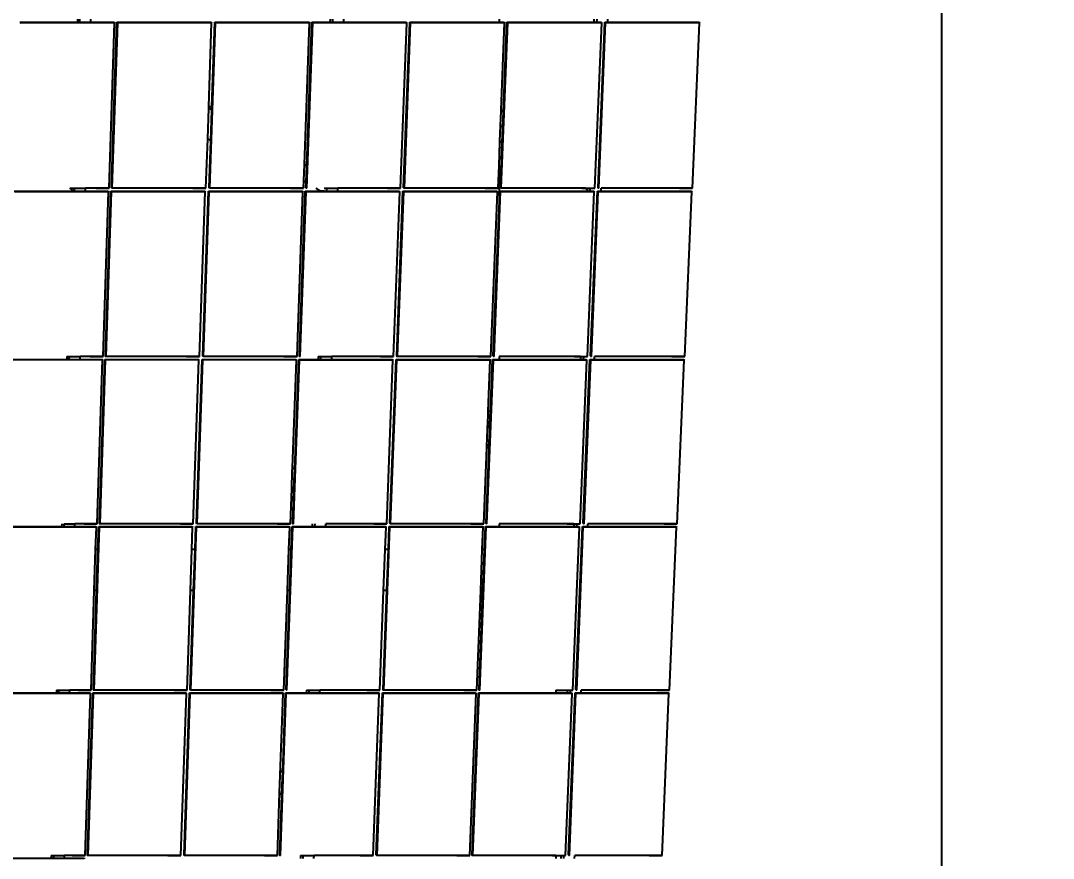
# Model space of a CAD drawing. Header units: inches. Extents: x -1856 to 1878, y -1863 to 1709.
# Drawn here: x 1216 to 1878, y -1298 to -762 of the extents above; entities that cross this region are included whole.
import ezdxf

# ---------------------------------------------------------------- set-up
doc = ezdxf.new("R2010")
doc.units = ezdxf.units.IN
doc.header["$MEASUREMENT"] = 0
doc.dimstyles.get("Standard").update_dxf_attribs({"dimtxt": 36, "dimasz": 0.18, "dimexe": 0.18, "dimexo": 0.0625, "dimgap": 0.09, "dimtad": 0, "dimtih": 1, "dimtoh": 1, "dimdec": 4, "dimzin": 0, "dimdsep": 46, "dimtxsty": 'Standard', "dimcen": 0.09, "dimclrd": 1, "dimclre": 1, "dimclrt": 1, "dimadec": 0, "dimazin": 0, "dimtfac": 1, "dimtdec": 4, "dimtofl": 0, "dimtmove": 0, "dimatfit": 3, "dimfxl": 1, "dimtolj": 1, "dimtzin": 0, "dimarcsym": 0})

# ---------------------------------------------------------------- blocks, each defined once
blk = doc.blocks.new('*D1')
at = {"color": 1, "lineweight": -2, "transparency": 16777216}
for p, q in [((1697.19, 239.3), (1806.74, 239.3)), ((1806.56, 239.12), (1806.56, -615.37)), ((1806.56, -1506.04), (1806.56, -651.55)), ((1609.48, -1506.22), (1806.74, -1506.22))]:
    blk.add_line(p, q, dxfattribs=at)
at = {"color": 1, "transparency": 16777216}
for points in [[(1806.53, 239.12), (1806.59, 239.12), (1806.56, 239.3)], [(1806.53, -1506.04), (1806.59, -1506.04), (1806.56, -1506.22)]]:
    blk.add_solid(points, dxfattribs=at)
at = {"layer": 'Defpoints', "color": 0, "transparency": 16777216}
for p in [(1697.13, 239.3), (1609.42, -1506.22), (1806.56, -1506.22)]:
    blk.add_point(p, dxfattribs=at)
at = {"color": 1, "transparency": 16777216, "insert": (1806.56, -633.46), "char_height": 36, "attachment_point": 5}
blk.add_mtext('\\A1;126\' 4"', dxfattribs=at)

msp = doc.modelspace()

# ---------------------------------------------------------------- linework, layer by layer
for p, q in [((1252.79384, -760.69376), (1252.73294, -762.63983)), ((1254.3172, -762.63986), (1254.37818, -760.69379)), ((1261.30981, -762.63997), (1261.37113, -760.69392)), ((1414.59236, -760.69883), (1414.52359, -762.64496)), ((1416.31246, -762.64499), (1416.38132, -760.69886)), ((1423.30506, -762.6451), (1423.37426, -760.69899)), ((1522.79874, -760.70054), (1522.79874, -762.64664)), ((1583.58177, -760.70283), (1583.5048, -762.6489)), ((1585.50737, -762.64894), (1585.58445, -760.70283)), ((1592.49997, -762.64901), (1592.5774, -760.70285)), ((1215.91671, -762.63925), (1252.73294, -762.63983)), ((1216.34763, -762.9606), (1216.43538, -762.9596)), ((1276.5551, -762.96056), (1216.43538, -762.9596)), ((1252.73294, -762.63983), (1254.3172, -762.63986)), ((1254.3172, -762.63986), (1261.30981, -762.63997)), ((1261.30981, -762.63997), (1276.29676, -762.6402)), ((1273.07907, -868.97301), (1276.5551, -762.96056)), ((1274.61181, -868.63344), (1278.09133, -762.64153)), ((1274.86911, -868.97433), (1278.35003, -762.96189)), ((1275.05341, -868.97532), (1278.53484, -762.96289)), ((1276.29676, -762.6402), (1276.5551, -762.96056)), ((1278.09133, -762.64153), (1278.35003, -762.96189)), ((1278.09133, -762.64153), (1338.47138, -762.64249)), ((1278.35003, -762.96189), (1278.53484, -762.96289)), ((1278.53484, -762.96289), (1278.62259, -762.96189)), ((1338.74231, -762.96285), (1278.62259, -762.96189)), ((1336.89557, -816.66839), (1338.74231, -762.96285)), ((1337.4241, -868.97528), (1341.07582, -762.96285)), ((1337.6084, -868.97627), (1341.26062, -762.96385)), ((1338.47138, -762.64249), (1338.74231, -762.96285)), ((1338.94383, -816.66839), (1340.80442, -762.64249)), ((1340.80442, -762.64249), (1341.07582, -762.96285)), ((1340.80442, -762.64249), (1401.18447, -762.64345)), ((1341.07582, -762.96285), (1341.26062, -762.96385)), ((1341.26062, -762.96385), (1341.34837, -762.96285)), ((1401.46809, -762.96381), (1341.34837, -762.96285)), ((1398.20274, -853.6746), (1401.46809, -762.96381)), ((1399.44196, -868.97755), (1403.26302, -762.96514)), ((1399.62626, -868.97854), (1403.44782, -762.96613)), ((1399.66648, -854.56829), (1402.97903, -762.64478)), ((1401.18447, -762.64345), (1401.46809, -762.96381)), ((1402.97903, -762.64478), (1403.26302, -762.96514)), ((1402.97903, -762.64478), (1414.52359, -762.64496)), ((1403.26302, -762.96514), (1403.44782, -762.96613)), ((1403.44782, -762.96613), (1403.53557, -762.96514)), ((1463.65528, -762.9661), (1403.53557, -762.96514)), ((1414.52359, -762.64496), (1416.31246, -762.64499)), ((1416.31246, -762.64499), (1423.30506, -762.6451)), ((1423.30506, -762.6451), (1463.35907, -762.64574)), ((1459.66977, -868.97851), (1463.65528, -762.9661)), ((1461.70187, -868.63762), (1465.69211, -762.64574)), ((1461.99693, -868.97851), (1465.9888, -762.9661)), ((1462.18123, -868.9795), (1466.1736, -762.96709)), ((1463.35907, -762.64574), (1463.65528, -762.9661)), ((1465.69211, -762.64574), (1465.9888, -762.9661)), ((1465.69211, -762.64574), (1522.79874, -762.64664)), ((1465.9888, -762.9661), (1466.1736, -762.96709)), ((1466.1736, -762.96709), (1466.26135, -762.9661)), ((1526.38105, -762.96705), (1466.26135, -762.9661)), ((1522.79874, -762.64664), (1526.07215, -762.64669)), ((1524.01478, -868.98078), (1528.17598, -762.96838)), ((1524.18919, -818.87361), (1526.38105, -762.96705)), ((1524.19908, -868.98177), (1528.36078, -762.96938)), ((1525.41644, -825.08549), (1527.86671, -762.64802)), ((1526.07215, -762.64669), (1526.38105, -762.96705)), ((1527.86671, -762.64802), (1528.17598, -762.96838)), ((1527.86671, -762.64802), (1583.5048, -762.6489)), ((1528.17598, -762.96838), (1528.36078, -762.96938)), ((1528.36078, -762.96938), (1528.44853, -762.96838)), ((1588.56823, -762.96934), (1528.44853, -762.96838)), ((1583.5048, -762.6489), (1585.50737, -762.64894)), ((1584.24259, -868.98174), (1588.56823, -762.96934)), ((1585.50737, -762.64894), (1588.24675, -762.64898)), ((1586.24954, -868.64085), (1590.57979, -762.64898)), ((1586.56975, -868.98174), (1590.90175, -762.96934)), ((1586.75405, -868.98273), (1591.08655, -762.97034)), ((1588.24675, -762.64898), (1588.56823, -762.96934)), ((1590.57979, -762.64898), (1590.90175, -762.96934)), ((1590.57979, -762.64898), (1592.49997, -762.64901)), ((1590.90175, -762.96934), (1591.08655, -762.97034)), ((1591.08655, -762.97034), (1591.1743, -762.96934)), ((1651.294, -762.9703), (1591.1743, -762.96934)), ((1592.49997, -762.64901), (1650.95982, -762.64994)), ((1646.79756, -868.98269), (1651.294, -762.9703)), ((1650.95982, -762.64994), (1651.294, -762.9703)), ((1336.18841, -837.2337), (1336.86054, -817.68712)), ((1336.86054, -817.68712), (1336.89557, -816.66839)), ((1336.86054, -817.68712), (1338.86649, -818.91405)), ((1336.89557, -816.66839), (1338.94383, -816.66839)), ((1338.19233, -838.48933), (1338.86649, -818.91405)), ((1338.86649, -818.91405), (1338.94383, -816.66839)), ((1523.80309, -828.72169), (1524.16334, -819.53295)), ((1524.16334, -819.53295), (1524.18919, -818.87361)), ((1524.16334, -819.53295), (1525.41644, -819.53295)), ((1524.18919, -818.87361), (1525.41644, -819.53295)), ((1525.41644, -819.53295), (1525.41644, -825.08549)), ((1525.23546, -829.69701), (1525.41644, -825.08549)), ((1523.40718, -838.81983), (1523.79556, -828.91373)), ((1523.79556, -828.91373), (1523.80309, -828.72169)), ((1523.79556, -828.91373), (1524.23317, -829.15178)), ((1523.80309, -828.72169), (1524.23317, -829.15178)), ((1524.23317, -829.15178), (1525.23546, -829.69701)), ((1524.84635, -839.61227), (1525.23546, -829.69701)), ((1335.09693, -868.97528), (1336.18841, -837.2337)), ((1336.18841, -837.2337), (1338.19233, -838.48933)), ((1337.15417, -868.6344), (1338.19233, -838.48933)), ((1522.79874, -854.33886), (1523.37872, -839.54576)), ((1523.37872, -839.54576), (1523.40718, -838.81983)), ((1524.72557, -839.54576), (1523.37872, -839.54576)), ((1523.40718, -838.81983), (1524.72557, -839.54576)), ((1523.7072, -868.6399), (1524.84635, -839.61227)), ((1524.74461, -839.54576), (1524.72557, -839.54576)), ((1524.72557, -839.54576), (1524.84635, -839.61227)), ((1397.82363, -864.20611), (1398.20274, -853.6746)), ((1398.20274, -853.6746), (1399.66648, -854.56829)), ((1399.28658, -865.11058), (1399.66648, -854.56829)), ((1522.22475, -868.97946), (1522.79874, -854.33886)), ((1522.79874, -854.33886), (1522.79874, -882.63893)), ((1397.65192, -868.97623), (1397.82363, -864.20611)), ((1397.82363, -864.20611), (1399.28658, -865.11058)), ((1399.15951, -868.63667), (1399.28658, -865.11058)), ((1212.17688, -870.88466), (1249.34578, -870.88525)), ((1272.6459, -871.22693), (1212.69336, -871.22598)), ((1247.8992, -868.9727), (1249.23731, -869.90449)), ((1247.8992, -868.9727), (1248.31884, -868.97271)), ((1248.36951, -869.058), (1248.31884, -868.97271)), ((1248.31884, -868.97271), (1249.49719, -868.97273)), ((1249.23731, -869.90449), (1248.36951, -869.058)), ((1249.37407, -869.9812), (1249.23731, -869.90449)), ((1249.37407, -869.9812), (1249.34578, -870.88525)), ((1249.34578, -870.88525), (1250.92528, -870.88527)), ((1249.49719, -870.05026), (1249.37407, -869.9812)), ((1249.49719, -868.97273), (1250.98521, -868.97276)), ((1250.92528, -870.88527), (1250.98521, -868.97276)), ((1250.92528, -870.88527), (1257.89898, -870.88538)), ((1250.98521, -868.97276), (1257.95924, -868.97289)), ((1257.89898, -870.88538), (1257.95924, -868.97289)), ((1257.89898, -870.88538), (1272.38906, -870.88561)), ((1273.07907, -868.97301), (1257.95924, -868.97289)), ((1264.71258, -868.97301), (1273.07902, -868.97434)), ((1269.19012, -976.65137), (1272.6459, -871.22693)), ((1270.71939, -976.29108), (1274.17864, -870.88693)), ((1270.9752, -976.65269), (1274.43584, -871.22825)), ((1271.15899, -976.65367), (1274.62013, -871.22924)), ((1272.38906, -870.88561), (1272.6459, -871.22693)), ((1273.07902, -868.97434), (1273.07907, -868.97301)), ((1274.17864, -870.88693), (1274.43584, -871.22825)), ((1274.17864, -870.88693), (1334.39082, -870.88789)), ((1274.43584, -871.22825), (1274.62013, -871.22924)), ((1274.5763, -868.97532), (1274.50979, -868.97532)), ((1274.86911, -868.97433), (1274.61181, -868.63344)), ((1274.62013, -871.22924), (1274.70763, -871.22825)), ((1334.66017, -871.2292), (1274.70763, -871.22825)), ((1274.86911, -868.97433), (1274.7816, -868.97532)), ((1275.05341, -868.97532), (1274.86911, -868.97433)), ((1335.09693, -868.97528), (1275.14092, -868.97433)), ((1326.73045, -868.97529), (1335.09689, -868.97661)), ((1331.03599, -976.65364), (1334.66017, -871.2292)), ((1333.08834, -976.29203), (1336.71737, -870.88789)), ((1333.3567, -976.65364), (1336.98719, -871.2292)), ((1333.54049, -976.65462), (1337.17148, -871.23019)), ((1334.39082, -870.88789), (1334.66017, -871.2292)), ((1335.09689, -868.97661), (1335.09693, -868.97528)), ((1336.71737, -870.88789), (1336.98719, -871.2292)), ((1336.71737, -870.88789), (1396.92954, -870.88884)), ((1336.98719, -871.2292), (1337.17148, -871.23019)), ((1337.13129, -868.97627), (1337.06478, -868.97627)), ((1337.4241, -868.97528), (1337.15417, -868.6344)), ((1337.17148, -871.23019), (1337.25899, -871.2292)), ((1397.21152, -871.23016), (1337.25899, -871.2292)), ((1337.4241, -868.97528), (1337.33659, -868.97627)), ((1337.6084, -868.97627), (1337.4241, -868.97528)), ((1397.65192, -868.97623), (1337.6959, -868.97528)), ((1389.28544, -868.97624), (1397.65187, -868.97756)), ((1393.41749, -976.65458), (1397.21152, -871.23016)), ((1394.92176, -976.29429), (1398.71912, -870.89016)), ((1395.20256, -976.6559), (1399.00145, -871.23148)), ((1395.38635, -976.65688), (1399.18574, -871.23247)), ((1396.92954, -870.88884), (1397.21152, -871.23016)), ((1397.65187, -868.97756), (1397.65192, -868.97623)), ((1398.71912, -870.89016), (1399.00145, -871.23148)), ((1398.71912, -870.89016), (1410.69898, -870.89035)), ((1399.00145, -871.23148), (1399.18574, -871.23247)), ((1399.14915, -868.97855), (1399.08264, -868.97855)), ((1399.44196, -868.97755), (1399.15951, -868.63667)), ((1399.18574, -871.23247), (1399.27325, -871.23148)), ((1459.22577, -871.23243), (1399.27325, -871.23148)), ((1399.44196, -868.97755), (1399.35445, -868.97854)), ((1399.62626, -868.97854), (1399.44196, -868.97755)), ((1405.54146, -868.97767), (1407.04057, -869.90449)), ((1406.17277, -869.058), (1406.12505, -868.97768)), ((1407.04057, -869.90449), (1406.17277, -869.058)), ((1408.09789, -870.49754), (1407.04057, -869.90449)), ((1409.27267, -870.79673), (1408.09789, -870.49754)), ((1410.48486, -870.78166), (1409.27267, -870.79673)), ((1410.70501, -870.71973), (1410.48486, -870.78166)), ((1410.70501, -870.71973), (1410.69898, -870.89035)), ((1410.69898, -870.89035), (1412.48248, -870.89038)), ((1410.87012, -870.67328), (1410.70501, -870.71973)), ((1410.87012, -868.97777), (1412.55015, -868.9778)), ((1412.48248, -870.89038), (1412.55015, -868.9778)), ((1412.48248, -870.89038), (1419.45617, -870.89049)), ((1412.55015, -868.9778), (1419.52418, -868.97793)), ((1419.45617, -870.89049), (1419.52418, -868.97793)), ((1419.45617, -870.89049), (1458.93128, -870.89111)), ((1459.66977, -868.97851), (1419.52418, -868.97793)), ((1451.30329, -868.97851), (1459.66972, -868.97984)), ((1455.26335, -976.65685), (1459.22577, -871.23243)), ((1457.29069, -976.29524), (1461.25784, -870.89111)), ((1457.58406, -976.65685), (1461.5528, -871.23243)), ((1457.76784, -976.65783), (1461.73709, -871.23342)), ((1458.93128, -870.89111), (1459.22577, -871.23243)), ((1459.66972, -868.97984), (1459.66977, -868.97851)), ((1461.25784, -870.89111), (1461.5528, -871.23243)), ((1461.25784, -870.89111), (1521.47, -870.89206)), ((1461.5528, -871.23243), (1461.73709, -871.23342)), ((1461.70412, -868.9795), (1461.63761, -868.9795)), ((1461.99693, -868.97851), (1461.70187, -868.63762)), ((1461.73709, -871.23342), (1461.82459, -871.23243)), ((1521.77712, -871.23338), (1461.82459, -871.23243)), ((1461.99693, -868.97851), (1461.90942, -868.9795)), ((1462.18123, -868.9795), (1461.99693, -868.97851)), ((1522.22475, -868.97946), (1462.26874, -868.97851)), ((1513.85827, -868.97947), (1522.22469, -868.98079)), ((1517.64484, -976.65779), (1521.77712, -871.23338)), ((1519.42991, -976.65911), (1523.56705, -871.2347)), ((1519.61369, -976.66009), (1523.75133, -871.2357)), ((1521.47, -870.89206), (1521.77712, -871.23338)), ((1522.22469, -868.98079), (1522.22475, -868.97946)), ((1522.79874, -882.63893), (1523.25957, -870.89339)), ((1523.25957, -870.89339), (1523.56705, -871.2347)), ((1523.25957, -870.89339), (1579.22329, -870.89427)), ((1523.56705, -871.2347), (1523.75133, -871.2357)), ((1523.72197, -868.98177), (1523.65546, -868.98177)), ((1524.01478, -868.98078), (1523.7072, -868.6399)), ((1523.75133, -871.2357), (1523.83884, -871.2347)), ((1583.79136, -871.23566), (1523.83884, -871.2347)), ((1524.01478, -868.98078), (1523.92727, -868.98177)), ((1524.19908, -868.98177), (1524.01478, -868.98078)), ((1578.18518, -868.98174), (1524.28659, -868.98078)), ((1575.87611, -868.98174), (1584.24254, -868.98307)), ((1578.18518, -868.98174), (1579.2752, -869.58193)), ((1578.18518, -868.98174), (1578.96765, -868.98174)), ((1579.01296, -869.058), (1578.96765, -868.98174)), ((1578.96765, -868.98174), (1579.41504, -868.98174)), ((1579.41504, -869.45021), (1579.01296, -869.058)), ((1579.2752, -869.58193), (1579.22329, -870.89427)), ((1579.22329, -870.89427), (1581.21985, -870.8943)), ((1579.28328, -869.37768), (1579.2752, -869.58193)), ((1579.41504, -868.98174), (1581.2956, -868.98174)), ((1579.49069, -976.66006), (1583.79136, -871.23566)), ((1581.21985, -870.8943), (1581.2956, -868.98174)), ((1581.21985, -870.8943), (1583.47173, -870.89434)), ((1581.2956, -868.98174), (1584.24259, -868.98174)), ((1581.49303, -976.29844), (1585.79829, -870.89434)), ((1581.81139, -976.66006), (1586.11839, -871.23566)), ((1581.99518, -976.66104), (1586.30267, -871.23665)), ((1583.47173, -870.89434), (1583.79136, -871.23566)), ((1584.24254, -868.98307), (1584.24259, -868.98174)), ((1585.79829, -870.89434), (1586.11839, -871.23566)), ((1585.79829, -870.89434), (1588.19354, -870.89438)), ((1586.11839, -871.23566), (1586.30267, -871.23665)), ((1586.27694, -868.98273), (1586.21043, -868.98273)), ((1586.56975, -868.98174), (1586.24954, -868.64085)), ((1586.30267, -871.23665), (1586.39018, -871.23566)), ((1646.34269, -871.23661), (1586.39018, -871.23566)), ((1586.56975, -868.98174), (1586.48224, -868.98273)), ((1586.75405, -868.98273), (1586.56975, -868.98174)), ((1588.19354, -870.89438), (1588.26963, -868.98177)), ((1588.19354, -870.89438), (1646.01044, -870.89529)), ((1646.79756, -868.98269), (1588.26963, -868.98177)), ((1638.43108, -868.98269), (1646.7975, -868.98402)), ((1641.87217, -976.661), (1646.34269, -871.23661)), ((1646.01044, -870.89529), (1646.34269, -871.23661)), ((1646.7975, -868.98402), (1646.79756, -868.98269)), ((1519.1241, -976.2975), (1522.79874, -882.63893)), ((1208.4578, -978.52983), (1245.9774, -978.53042)), ((1268.75838, -978.89281), (1208.9721, -978.89187)), ((1246.03621, -976.65111), (1245.9774, -978.53042)), ((1245.9774, -978.53042), (1247.55218, -978.53044)), ((1246.03621, -976.65111), (1247.61106, -976.65114)), ((1247.55218, -978.53044), (1247.61106, -976.65114)), ((1247.55218, -978.53044), (1254.50707, -978.53055)), ((1247.61106, -976.65114), (1254.56628, -976.65126)), ((1254.50707, -978.53055), (1254.56628, -976.65126)), ((1254.50707, -978.53055), (1268.50304, -978.53078)), ((1269.19012, -976.65137), (1254.56628, -976.65126)), ((1260.84684, -976.65138), (1269.19007, -976.6527)), ((1265.32268, -1083.73414), (1268.75838, -978.89281)), ((1266.84851, -1083.35335), (1270.28765, -978.53209)), ((1267.10282, -1083.73545), (1270.54335, -978.89413)), ((1267.28611, -1083.73643), (1270.72713, -978.89511)), ((1268.50304, -978.53078), (1268.75838, -978.89281)), ((1269.19007, -976.6527), (1269.19012, -976.65137)), ((1270.28765, -978.53209), (1270.54335, -978.89413)), ((1270.28765, -978.53209), (1330.33288, -978.53304)), ((1270.54335, -978.89413), (1270.72713, -978.89511)), ((1270.6832, -976.65367), (1270.61688, -976.65367)), ((1270.9752, -976.65269), (1270.71939, -976.29108)), ((1270.72713, -978.89511), (1270.81439, -978.89413)), ((1330.60067, -978.89508), (1270.81439, -978.89413)), ((1270.9752, -976.65269), (1270.88793, -976.65367)), ((1271.15899, -976.65367), (1270.9752, -976.65269)), ((1331.03599, -976.65364), (1271.24625, -976.65269)), ((1322.69271, -976.65364), (1331.03594, -976.65496)), ((1326.99751, -1083.73639), (1330.60067, -978.89508)), ((1329.04499, -1083.35429), (1332.65299, -978.53304)), ((1329.3118, -1083.73639), (1332.92124, -978.89508)), ((1329.49508, -1083.73737), (1333.10502, -978.89606)), ((1330.33288, -978.53304), (1330.60067, -978.89508)), ((1331.03594, -976.65496), (1331.03599, -976.65364)), ((1332.65299, -978.53304), (1332.92124, -978.89508)), ((1332.65299, -978.53304), (1392.69821, -978.53398)), ((1332.92124, -978.89508), (1333.10502, -978.89606)), ((1333.0647, -976.65462), (1332.99838, -976.65462)), ((1333.3567, -976.65364), (1333.08834, -976.29203)), ((1333.10502, -978.89606), (1333.19228, -978.89508)), ((1392.97856, -978.89602), (1333.19228, -978.89508)), ((1333.3567, -976.65364), (1333.26943, -976.65462)), ((1333.54049, -976.65462), (1333.3567, -976.65364)), ((1393.41749, -976.65458), (1333.62775, -976.65364)), ((1385.07421, -976.65459), (1393.41744, -976.65591)), ((1390.49272, -1047.98747), (1392.97856, -978.89602)), ((1390.98662, -1083.73864), (1394.76353, -978.89734)), ((1391.1699, -1083.73962), (1394.94731, -978.89832)), ((1391.942, -1049.07976), (1394.48283, -978.5353)), ((1392.69821, -978.53398), (1392.97856, -978.89602)), ((1393.41744, -976.65591), (1393.41749, -976.65458)), ((1394.48283, -978.5353), (1394.76353, -978.89734)), ((1394.48283, -978.5353), (1406.89557, -978.53549)), ((1394.76353, -978.89734), (1394.94731, -978.89832)), ((1394.91057, -976.65688), (1394.84424, -976.65688)), ((1395.20256, -976.6559), (1394.92176, -976.29429)), ((1394.94731, -978.89832), (1395.03457, -978.89734)), ((1454.82084, -978.89829), (1395.03457, -978.89734)), ((1395.20256, -976.6559), (1395.1153, -976.65688)), ((1395.38635, -976.65688), (1395.20256, -976.6559)), ((1406.96198, -976.65612), (1406.89557, -978.53549)), ((1406.89557, -978.53549), (1408.67373, -978.53552)), ((1406.96198, -976.65612), (1408.74023, -976.65615)), ((1408.67373, -978.53552), (1408.74023, -976.65615)), ((1408.67373, -978.53552), (1415.62862, -978.53563)), ((1408.74023, -976.65615), (1415.69545, -976.65628)), ((1415.62862, -978.53563), (1415.69545, -976.65628)), ((1415.62862, -978.53563), (1454.52805, -978.53625)), ((1455.26335, -976.65685), (1415.69545, -976.65628)), ((1446.92007, -976.65685), (1455.2633, -976.65817)), ((1450.8813, -1083.73958), (1454.82084, -978.89829)), ((1452.90392, -1083.35748), (1456.84816, -978.53625)), ((1453.19559, -1083.73958), (1457.14141, -978.89829)), ((1453.37886, -1083.74056), (1457.32519, -978.89927)), ((1454.52805, -978.53625), (1454.82084, -978.89829)), ((1455.2633, -976.65817), (1455.26335, -976.65685)), ((1456.84816, -978.53625), (1457.14141, -978.89829)), ((1456.84816, -978.53625), (1516.89337, -978.53719)), ((1457.14141, -978.89829), (1457.32519, -978.89927)), ((1457.29206, -976.65783), (1457.22573, -976.65783)), ((1457.58406, -976.65685), (1457.29069, -976.29524)), ((1457.32519, -978.89927), (1457.41245, -978.89829)), ((1517.19871, -978.89923), (1457.41245, -978.89829)), ((1457.58406, -976.65685), (1457.49679, -976.65783)), ((1457.76784, -976.65783), (1457.58406, -976.65685)), ((1517.64484, -976.65779), (1457.85511, -976.65685)), ((1509.30156, -976.6578), (1517.64478, -976.65912)), ((1514.8704, -1083.74183), (1518.98368, -978.90055)), ((1515.05367, -1083.74281), (1519.16746, -978.90153)), ((1515.9147, -1011.66519), (1517.19871, -978.89923)), ((1516.89337, -978.53719), (1517.19871, -978.89923)), ((1517.37858, -1011.66519), (1518.67798, -978.53851)), ((1517.64478, -976.65912), (1517.64484, -976.65779)), ((1518.67798, -978.53851), (1518.98368, -978.90055)), ((1518.67798, -978.53851), (1522.79874, -978.53857)), ((1518.98368, -978.90055), (1519.16746, -978.90153)), ((1519.13791, -976.66009), (1519.07158, -976.66009)), ((1519.42991, -976.65911), (1519.1241, -976.2975)), ((1519.16746, -978.90153), (1519.25472, -978.90055)), ((1579.04098, -978.90149), (1519.25472, -978.90055)), ((1519.42991, -976.65911), (1519.34264, -976.66009)), ((1519.61369, -976.66009), (1519.42991, -976.65911)), ((1522.79874, -976.65917), (1522.79874, -978.53857)), ((1575.03986, -976.66006), (1522.79874, -976.65917)), ((1522.79874, -978.53857), (1574.96552, -978.53939)), ((1571.14741, -976.66006), (1579.49063, -976.66138)), ((1574.76506, -1083.74278), (1579.04098, -978.90149)), ((1575.03986, -976.66006), (1574.96552, -978.53939)), ((1574.96552, -978.53939), (1576.9561, -978.53943)), ((1575.03986, -976.66006), (1577.03054, -976.66006)), ((1576.76282, -1083.36067), (1581.0433, -978.53945)), ((1576.9561, -978.53943), (1577.03054, -976.66006)), ((1576.9561, -978.53943), (1578.72319, -978.53945)), ((1577.03054, -976.66006), (1579.49069, -976.66006)), ((1577.07935, -1083.74278), (1581.36156, -978.90149)), ((1577.26263, -1083.74375), (1581.54533, -978.90248)), ((1578.72319, -978.53945), (1579.04098, -978.90149)), ((1579.49063, -976.66138), (1579.49069, -976.66006)), ((1581.0433, -978.53945), (1581.36156, -978.90149)), ((1581.0433, -978.53945), (1583.91099, -978.5395)), ((1581.36156, -978.90149), (1581.54533, -978.90248)), ((1581.51939, -976.66104), (1581.45307, -976.66104)), ((1581.81139, -976.66006), (1581.49303, -976.29844)), ((1581.54533, -978.90248), (1581.63259, -978.90149)), ((1641.41885, -978.90244), (1581.63259, -978.90149)), ((1581.81139, -976.66006), (1581.72412, -976.66104)), ((1581.99518, -976.66104), (1581.81139, -976.66006)), ((1583.91099, -978.5395), (1583.98576, -976.6601)), ((1583.91099, -978.5395), (1641.08851, -978.5404)), ((1641.87217, -976.661), (1583.98576, -976.6601)), ((1633.52889, -976.66101), (1641.87211, -976.66233)), ((1636.97402, -1083.74372), (1641.41885, -978.90244)), ((1641.08851, -978.5404), (1641.41885, -978.90244)), ((1641.87211, -976.66233), (1641.87217, -976.661)), ((1515.77564, -1015.21373), (1515.9147, -1011.66519)), ((1515.9147, -1011.66519), (1517.37858, -1011.66519)), ((1517.23939, -1015.21373), (1517.37858, -1011.66519)), ((1515.61162, -1019.39948), (1516.37165, -1018.63944)), ((1515.63781, -1018.73114), (1515.66406, -1018.06131)), ((1515.63781, -1018.73114), (1515.70413, -1018.68025)), ((1515.66406, -1018.06131), (1515.66422, -1018.05701)), ((1515.70413, -1018.09206), (1515.66406, -1018.06131)), ((1515.66422, -1018.05701), (1515.77564, -1015.21373)), ((1515.66422, -1018.05701), (1516.39997, -1018.55121)), ((1515.77022, -1018.17819), (1515.70413, -1018.09206)), ((1515.70413, -1018.68025), (1515.73569, -1018.63911)), ((1515.81177, -1018.2785), (1515.77022, -1018.17819)), ((1515.77564, -1015.21373), (1517.23939, -1015.21373)), ((1515.79044, -1018.54529), (1515.81177, -1018.4938)), ((1515.80169, -1019.14949), (1516.33582, -1018.61536)), ((1515.82595, -1018.38615), (1515.81177, -1018.2785)), ((1515.81177, -1018.4938), (1515.82595, -1018.38615)), ((1516.33582, -1018.61536), (1516.39997, -1018.55121)), ((1516.33582, -1018.61536), (1516.37165, -1018.63944)), ((1516.37165, -1018.63944), (1516.43581, -1018.57528)), ((1516.37165, -1018.63944), (1516.5889, -1018.80613)), ((1516.39997, -1018.55121), (1517.07751, -1017.87367)), ((1516.39997, -1018.55121), (1516.43581, -1018.57528)), ((1516.43581, -1018.57528), (1517.10747, -1017.90362)), ((1517.07751, -1017.87367), (1517.10747, -1017.90362)), ((1517.07751, -1017.87367), (1517.11337, -1017.89772)), ((1517.09307, -1018.94399), (1517.13333, -1017.91768)), ((1517.10747, -1017.90362), (1517.11337, -1017.89772)), ((1517.11337, -1017.89772), (1517.13333, -1017.91768)), ((1517.11337, -1017.89772), (1517.11337, -1018.42649)), ((1517.13333, -1017.91768), (1517.23939, -1015.21373)), ((1515.19325, -1030.07553), (1515.508, -1022.04369)), ((1515.508, -1022.04369), (1515.61162, -1019.39948)), ((1515.508, -1022.04369), (1515.76605, -1021.97133)), ((1515.61162, -1019.39948), (1515.61406, -1019.33712)), ((1515.61406, -1019.33712), (1515.62604, -1019.0314)), ((1515.61406, -1019.33712), (1515.80169, -1019.14949)), ((1515.62604, -1019.0314), (1515.63781, -1018.73114)), ((1515.62604, -1019.0314), (1515.80169, -1019.14949)), ((1515.76605, -1021.97133), (1517.02365, -1020.71373)), ((1515.76605, -1021.97133), (1516.47753, -1021.77095)), ((1516.44036, -1019.24104), (1516.42618, -1019.34879)), ((1516.42618, -1019.34879), (1516.44036, -1019.45653)), ((1516.45039, -1019.25107), (1516.43621, -1019.35882)), ((1516.43621, -1019.35882), (1516.45039, -1019.46657)), ((1516.48195, -1019.14063), (1516.44036, -1019.24104)), ((1516.44036, -1019.45653), (1516.48195, -1019.55694)), ((1516.49198, -1019.15066), (1516.45039, -1019.25107)), ((1516.45039, -1019.35882), (1516.46409, -1019.25474)), ((1516.46409, -1019.46289), (1516.45039, -1019.35882)), ((1516.45039, -1019.46657), (1516.49198, -1019.56697)), ((1516.46409, -1019.25474), (1516.50427, -1019.15776)), ((1516.50427, -1019.55988), (1516.46409, -1019.46289)), ((1516.47753, -1021.77095), (1516.98243, -1021.76467)), ((1516.54811, -1019.05441), (1516.48195, -1019.14063)), ((1516.48195, -1019.55694), (1516.54811, -1019.64316)), ((1516.55814, -1019.06444), (1516.49198, -1019.15066)), ((1516.49198, -1019.56697), (1516.54943, -1019.64184)), ((1516.50427, -1019.15776), (1516.56817, -1019.07447)), ((1516.55946, -1019.63181), (1516.50427, -1019.55988)), ((1516.52434, -1019.40853), (1516.53804, -1019.30444)), ((1516.53804, -1019.51261), (1516.52434, -1019.40853)), ((1516.53804, -1019.30444), (1516.57822, -1019.20746)), ((1516.57822, -1019.6096), (1516.53804, -1019.51261)), ((1516.63433, -1018.98825), (1516.54811, -1019.05441)), ((1516.55946, -1019.63181), (1516.54811, -1019.64316)), ((1516.54943, -1019.64184), (1516.55378, -1019.64752)), ((1516.55378, -1019.64752), (1516.55814, -1019.65319)), ((1516.55814, -1019.65319), (1516.64436, -1019.71935)), ((1516.55946, -1019.63181), (1516.57972, -1019.61155)), ((1516.56817, -1019.64316), (1516.55946, -1019.63181)), ((1516.56817, -1019.07447), (1516.65145, -1019.01057)), ((1516.56817, -1019.07447), (1516.63159, -1019.1379)), ((1516.65145, -1019.70706), (1516.56817, -1019.64316)), ((1516.57822, -1019.20746), (1516.63159, -1019.1379)), ((1516.57972, -1019.61155), (1516.57822, -1019.6096)), ((1516.64213, -1019.69288), (1516.57972, -1019.61155)), ((1516.5889, -1018.80613), (1516.84188, -1018.91092)), ((1516.6118, -1031.21337), (1516.98243, -1021.76467)), ((1516.63159, -1019.1379), (1516.64213, -1019.12417)), ((1516.73473, -1018.94667), (1516.63433, -1018.98825)), ((1516.64213, -1019.12417), (1516.72541, -1019.06026)), ((1516.67135, -1019.71531), (1516.64213, -1019.69288)), ((1516.64436, -1019.71935), (1516.71446, -1019.74838)), ((1516.65145, -1019.01057), (1516.74844, -1018.9704)), ((1516.65145, -1019.70706), (1516.72541, -1019.75679)), ((1516.67135, -1019.71531), (1516.65145, -1019.70706)), ((1516.72541, -1019.75679), (1516.67135, -1019.71531)), ((1516.72541, -1019.06026), (1516.8224, -1019.02009)), ((1516.8224, -1019.79697), (1516.72541, -1019.75679)), ((1516.84248, -1018.93248), (1516.73473, -1018.94667)), ((1516.74844, -1018.9704), (1516.85251, -1018.9567)), ((1516.8224, -1019.02009), (1516.92648, -1019.00639)), ((1516.92648, -1019.81067), (1516.8224, -1019.79697)), ((1516.84188, -1018.91092), (1517.09307, -1018.94399)), ((1516.95023, -1018.94667), (1516.84248, -1018.93248)), ((1516.85251, -1018.9567), (1516.95659, -1018.9704)), ((1516.92648, -1019.00639), (1517.03057, -1019.02009)), ((1517.03057, -1019.79697), (1516.92648, -1019.81067)), ((1517.05064, -1018.98825), (1516.95023, -1018.94667)), ((1516.95659, -1018.9704), (1517.05357, -1019.01057)), ((1516.98243, -1021.76467), (1517.02365, -1020.71373)), ((1517.02365, -1020.71373), (1517.06009, -1019.78474)), ((1517.03057, -1019.02009), (1517.08913, -1019.04435)), ((1517.06009, -1019.78474), (1517.03057, -1019.79697)), ((1517.09014, -1019.01857), (1517.05064, -1018.98825)), ((1517.05357, -1019.01057), (1517.08938, -1019.03804)), ((1517.05357, -1019.01057), (1517.08951, -1019.03471)), ((1517.06009, -1019.78474), (1517.08913, -1019.04435)), ((1517.08913, -1019.04435), (1517.08938, -1019.03804)), ((1517.08938, -1019.03804), (1517.08951, -1019.03471)), ((1517.08951, -1019.03471), (1517.09014, -1019.01857)), ((1517.09014, -1019.01857), (1517.09307, -1018.94399)), ((1515.09044, -1032.69901), (1515.18663, -1030.24434)), ((1515.18663, -1030.24434), (1515.19001, -1030.15824)), ((1515.18663, -1030.24434), (1515.73472, -1030.61701)), ((1515.19001, -1030.15824), (1515.19325, -1030.07553)), ((1515.38575, -1030.26804), (1515.19001, -1030.15824)), ((1515.38575, -1030.26804), (1515.19325, -1030.07553)), ((1515.4611, -1030.3103), (1515.38575, -1030.26804)), ((1515.73472, -1030.61701), (1515.38575, -1030.26804)), ((1515.75621, -1030.38545), (1515.4611, -1030.3103)), ((1515.73472, -1030.61701), (1516.6118, -1031.21337)), ((1516.6012, -1031.48349), (1515.73472, -1030.61701)), ((1516.54948, -1032.80208), (1516.6012, -1031.48349)), ((1516.6012, -1031.48349), (1516.6118, -1031.21337)), ((1513.09026, -1083.74053), (1514.9914, -1035.22654)), ((1514.56635, -1083.35973), (1516.45438, -1035.22654)), ((1514.9914, -1035.22654), (1515.09001, -1032.70998)), ((1516.45438, -1035.22654), (1514.9914, -1035.22654)), ((1515.09001, -1032.70998), (1515.09044, -1032.69901)), ((1516.33582, -1033.95579), (1515.09001, -1032.70998)), ((1516.34227, -1033.95084), (1515.09044, -1032.69901)), ((1516.34227, -1033.95084), (1516.33582, -1033.95579)), ((1516.49787, -1034.11784), (1516.33582, -1033.95579)), ((1516.33582, -1033.95579), (1516.37165, -1033.98023)), ((1516.37165, -1033.98023), (1516.34227, -1033.95084)), ((1516.50735, -1033.8761), (1516.37165, -1033.98023)), ((1516.4983, -1034.10687), (1516.37165, -1033.98023)), ((1516.44036, -1032.96739), (1516.42618, -1033.07514)), ((1516.42618, -1033.07514), (1516.44036, -1033.18288)), ((1516.48195, -1032.86698), (1516.44036, -1032.96739)), ((1516.44036, -1033.07514), (1516.45406, -1032.97106)), ((1516.45406, -1033.17921), (1516.44036, -1033.07514)), ((1516.44036, -1033.18288), (1516.48195, -1033.28329)), ((1516.45406, -1032.97106), (1516.49424, -1032.87408)), ((1516.49424, -1033.2762), (1516.45406, -1033.17921)), ((1516.45438, -1035.22654), (1516.49787, -1034.11784)), ((1516.54811, -1032.78076), (1516.48195, -1032.86698)), ((1516.48195, -1033.28329), (1516.52824, -1033.34362)), ((1516.49424, -1032.87408), (1516.54948, -1032.80208)), ((1516.5291, -1033.32164), (1516.49424, -1033.2762)), ((1516.49787, -1034.11784), (1516.4983, -1034.10687)), ((1516.4983, -1034.10687), (1516.50735, -1033.8761)), ((1516.50735, -1033.8761), (1516.52824, -1033.34362)), ((1516.51431, -1033.12551), (1516.52801, -1033.02143)), ((1516.52801, -1033.2296), (1516.51431, -1033.12551)), ((1516.52801, -1033.02143), (1516.54222, -1032.98713)), ((1516.53231, -1033.23996), (1516.52801, -1033.2296)), ((1516.52824, -1033.34362), (1516.5291, -1033.32164)), ((1516.5291, -1033.32164), (1516.53231, -1033.23996)), ((1516.53231, -1033.23996), (1516.54222, -1032.98713)), ((1516.54222, -1032.98713), (1516.54948, -1032.80208)), ((1390.01608, -1061.23514), (1390.40671, -1050.37799)), ((1390.40671, -1050.37799), (1390.49272, -1047.98747)), ((1390.49272, -1047.98747), (1391.942, -1049.07976)), ((1391.46437, -1062.34086), (1391.85581, -1051.47271)), ((1391.85581, -1051.47271), (1391.942, -1049.07976)), ((1389.20648, -1083.73733), (1390.01608, -1061.23514)), ((1390.01608, -1061.23514), (1391.46437, -1062.34086)), ((1390.70744, -1083.35654), (1391.46437, -1062.34086)), ((1242.68542, -1083.73388), (1242.62765, -1085.58033)), ((1244.19772, -1085.58035), (1244.25558, -1083.73391)), ((1244.25558, -1083.73391), (1251.19209, -1083.73404)), ((1251.13391, -1085.58046), (1251.19209, -1083.73404)), ((1265.32268, -1083.73414), (1251.19209, -1083.73404)), ((1257.00248, -1083.73415), (1265.32264, -1083.73546)), ((1265.32264, -1083.73546), (1265.32268, -1083.73414)), ((1266.81164, -1083.73643), (1266.7455, -1083.73643)), ((1267.10282, -1083.73545), (1266.84851, -1083.35335)), ((1267.10282, -1083.73545), (1267.0158, -1083.73643)), ((1267.28611, -1083.73643), (1267.10282, -1083.73545)), ((1326.99751, -1083.73639), (1267.37313, -1083.73545)), ((1318.67731, -1083.7364), (1326.99746, -1083.73771)), ((1326.99746, -1083.73771), (1326.99751, -1083.73639)), ((1329.02061, -1083.73737), (1328.95447, -1083.73737)), ((1329.3118, -1083.73639), (1329.04499, -1083.35429)), ((1329.3118, -1083.73639), (1329.22477, -1083.73737)), ((1329.49508, -1083.73737), (1329.3118, -1083.73639)), ((1389.20648, -1083.73733), (1329.5821, -1083.73639)), ((1380.88628, -1083.73734), (1389.20643, -1083.73865)), ((1389.20643, -1083.73865), (1389.20648, -1083.73733)), ((1390.69543, -1083.73962), (1390.62929, -1083.73962)), ((1390.98662, -1083.73864), (1390.70744, -1083.35654)), ((1390.98662, -1083.73864), (1390.89959, -1083.73962)), ((1391.1699, -1083.73962), (1390.98662, -1083.73864)), ((1391.25693, -1083.73864), (1391.1699, -1083.73962)), ((1403.17844, -1083.73886), (1403.1132, -1085.58537)), ((1404.88605, -1085.5854), (1404.95138, -1083.7389)), ((1411.82224, -1085.58551), (1411.88789, -1083.73902)), ((1450.8813, -1083.73958), (1411.88789, -1083.73902)), ((1442.56109, -1083.73959), (1450.88125, -1083.7409)), ((1450.88125, -1083.7409), (1450.8813, -1083.73958)), ((1452.9044, -1083.74056), (1452.83825, -1083.74056)), ((1453.19559, -1083.73958), (1452.90392, -1083.35748)), ((1453.19559, -1083.73958), (1453.10856, -1083.74056)), ((1453.37886, -1083.74056), (1453.19559, -1083.73958)), ((1513.09026, -1083.74053), (1453.46589, -1083.73958)), ((1504.77006, -1083.74053), (1513.09021, -1083.74184)), ((1513.09021, -1083.74184), (1513.09026, -1083.74053)), ((1514.5792, -1083.74281), (1514.51306, -1083.74281)), ((1514.8704, -1083.74183), (1514.56635, -1083.35973)), ((1514.8704, -1083.74183), (1514.78337, -1083.74281)), ((1515.05367, -1083.74281), (1514.8704, -1083.74183)), ((1522.79874, -1083.74198), (1522.79874, -1085.5885)), ((1570.80434, -1083.74278), (1522.79874, -1083.74198)), ((1566.44486, -1083.74278), (1574.76501, -1083.74409)), ((1570.80434, -1083.74278), (1570.7313, -1085.58925)), ((1570.80434, -1083.74278), (1572.78907, -1083.74278)), ((1572.71594, -1085.58928), (1572.78907, -1083.74278)), ((1572.78907, -1083.74278), (1574.76506, -1083.74278)), ((1574.76501, -1083.74409), (1574.76506, -1083.74278)), ((1576.78816, -1083.74376), (1576.72202, -1083.74376)), ((1577.07935, -1083.74278), (1576.76282, -1083.36067)), ((1577.07935, -1083.74278), (1576.99232, -1083.74375)), ((1577.26263, -1083.74375), (1577.07935, -1083.74278)), ((1579.65213, -1085.58936), (1579.72559, -1083.74282)), ((1636.97402, -1083.74372), (1579.72559, -1083.74282)), ((1628.65382, -1083.74372), (1636.97396, -1083.74503)), ((1636.97396, -1083.74503), (1636.97402, -1083.74372)), ((1204.75928, -1085.57973), (1242.62765, -1085.58033)), ((1264.89236, -1085.9632), (1205.27141, -1085.96226)), ((1242.62765, -1085.58033), (1244.19772, -1085.58035)), ((1244.19772, -1085.58035), (1251.13391, -1085.58046)), ((1251.13391, -1085.58046), (1264.6385, -1085.58067)), ((1263.25181, -1190.22753), (1266.6724, -1085.96451)), ((1263.43459, -1190.22851), (1266.85567, -1085.96549)), ((1264.42266, -1100.3001), (1264.89236, -1085.9632)), ((1264.6385, -1085.58067), (1264.89236, -1085.9632)), ((1265.93542, -1100.3001), (1266.41818, -1085.58198)), ((1266.41818, -1085.58198), (1266.6724, -1085.96451)), ((1266.41818, -1085.58198), (1326.29739, -1085.58292)), ((1266.6724, -1085.96451), (1266.85567, -1085.96549)), ((1266.85567, -1085.96549), (1266.94269, -1085.96451)), ((1326.56363, -1085.96545), (1266.94269, -1085.96451)), ((1325.28921, -1190.22847), (1328.87778, -1085.96545)), ((1325.47199, -1190.22945), (1329.06105, -1085.96643)), ((1326.07111, -1100.3001), (1326.56363, -1085.96545)), ((1326.29739, -1085.58292), (1326.56363, -1085.96545)), ((1328.10464, -1100.3001), (1328.61108, -1085.58292)), ((1328.61108, -1085.58292), (1328.87778, -1085.96545)), ((1328.61108, -1085.58292), (1388.49028, -1085.58387)), ((1328.87778, -1085.96545), (1329.06105, -1085.96643)), ((1329.06105, -1085.96643), (1329.14807, -1085.96545)), ((1388.76901, -1085.96639), (1329.14807, -1085.96545)), ((1386.79393, -1190.23071), (1390.54904, -1085.9677)), ((1386.97671, -1190.23168), (1390.73231, -1085.96868)), ((1388.25343, -1100.3001), (1388.76901, -1085.96639)), ((1388.49028, -1085.58387), (1388.76901, -1085.96639)), ((1389.74011, -1100.3001), (1390.26996, -1085.58517)), ((1390.26996, -1085.58517), (1390.54904, -1085.9677)), ((1390.26996, -1085.58517), (1403.1132, -1085.58537)), ((1390.54904, -1085.9677), (1390.73231, -1085.96868)), ((1390.73231, -1085.96868), (1390.81933, -1085.9677)), ((1450.44026, -1085.96864), (1390.81933, -1085.9677)), ((1403.1132, -1085.58537), (1404.88605, -1085.5854)), ((1404.88605, -1085.5854), (1411.82224, -1085.58551)), ((1411.82224, -1085.58551), (1450.14916, -1085.58611)), ((1448.83132, -1190.23165), (1452.75442, -1085.96864)), ((1449.0141, -1190.23262), (1452.93769, -1085.96962)), ((1449.90187, -1100.3001), (1450.44026, -1085.96864)), ((1450.14916, -1085.58611), (1450.44026, -1085.96864)), ((1451.90933, -1100.3001), (1452.46285, -1085.58611)), ((1452.46285, -1085.58611), (1452.75442, -1085.96864)), ((1452.46285, -1085.58611), (1512.34205, -1085.58706)), ((1452.75442, -1085.96864), (1452.93769, -1085.96962)), ((1452.93769, -1085.96962), (1453.02471, -1085.96864)), ((1512.64563, -1085.96958), (1453.02471, -1085.96864)), ((1510.33603, -1190.23388), (1514.42567, -1085.97089)), ((1510.5188, -1190.23486), (1514.60893, -1085.97187)), ((1512.08419, -1100.3001), (1512.64563, -1085.96958)), ((1512.34205, -1085.58706), (1512.64563, -1085.96958)), ((1513.54479, -1100.3001), (1514.12173, -1085.58836)), ((1514.12173, -1085.58836), (1514.42567, -1085.97089)), ((1514.12173, -1085.58836), (1522.79874, -1085.5885)), ((1514.42567, -1085.97089), (1514.60893, -1085.97187)), ((1514.60893, -1085.97187), (1514.69596, -1085.97089)), ((1574.31688, -1085.97183), (1514.69596, -1085.97089)), ((1522.79874, -1085.5885), (1570.7313, -1085.58925)), ((1570.06551, -1190.23482), (1574.31688, -1085.97183)), ((1570.7313, -1085.58925), (1572.71594, -1085.58928)), ((1572.0587, -1189.83246), (1576.31461, -1085.5893)), ((1572.37342, -1190.23482), (1576.63103, -1085.97183)), ((1572.55619, -1190.23579), (1576.8143, -1085.97281)), ((1572.71594, -1085.58928), (1574.00092, -1085.5893)), ((1574.00092, -1085.5893), (1574.31688, -1085.97183)), ((1576.31461, -1085.5893), (1576.63103, -1085.97183)), ((1576.31461, -1085.5893), (1579.65213, -1085.58936)), ((1576.63103, -1085.97183), (1576.8143, -1085.97281)), ((1576.8143, -1085.97281), (1576.90132, -1085.97183)), ((1636.52224, -1085.97278), (1576.90132, -1085.97183)), ((1579.65213, -1085.58936), (1636.1938, -1085.59025)), ((1632.10289, -1190.23576), (1636.52224, -1085.97278)), ((1636.1938, -1085.59025), (1636.52224, -1085.97278)), ((1263.56264, -1126.55148), (1264.42266, -1100.3001)), ((1265.93542, -1100.3001), (1264.42266, -1100.3001)), ((1265.07437, -1126.55148), (1265.93542, -1100.3001)), ((1325.16915, -1126.55148), (1326.07111, -1100.3001)), ((1328.10464, -1100.3001), (1326.07111, -1100.3001)), ((1327.2013, -1126.55148), (1328.10464, -1100.3001)), ((1387.30917, -1126.55148), (1388.25343, -1100.3001)), ((1389.74011, -1100.3001), (1388.25343, -1100.3001)), ((1388.79484, -1126.55148), (1389.74011, -1100.3001)), ((1448.91569, -1126.55148), (1449.90187, -1100.3001)), ((1451.90933, -1100.3001), (1449.90187, -1100.3001)), ((1450.92178, -1126.55148), (1451.90933, -1100.3001)), ((1511.05571, -1126.55148), (1512.08419, -1100.3001)), ((1513.54479, -1100.3001), (1512.08419, -1100.3001)), ((1512.51532, -1126.55148), (1513.54479, -1100.3001)), ((1261.47658, -1190.22623), (1263.56264, -1126.55148)), ((1262.99896, -1189.82517), (1265.07437, -1126.55148)), ((1265.07437, -1126.55148), (1263.56264, -1126.55148)), ((1322.9813, -1190.22847), (1325.16915, -1126.55148)), ((1325.02395, -1189.82611), (1327.2013, -1126.55148)), ((1327.2013, -1126.55148), (1325.16915, -1126.55148)), ((1385.0187, -1190.22941), (1387.30917, -1126.55148)), ((1386.51636, -1189.82834), (1388.79484, -1126.55148)), ((1388.79484, -1126.55148), (1387.30917, -1126.55148)), ((1446.52342, -1190.23165), (1448.91569, -1126.55148)), ((1448.54133, -1189.82928), (1450.92178, -1126.55148)), ((1450.92178, -1126.55148), (1448.91569, -1126.55148)), ((1508.56081, -1190.23258), (1511.05571, -1126.55148)), ((1510.03373, -1189.83152), (1512.51532, -1126.55148)), ((1512.51532, -1126.55148), (1511.05571, -1126.55148)), ((1239.35313, -1190.22599), (1239.29637, -1192.03989)), ((1239.35313, -1190.22599), (1240.9186, -1190.22602)), ((1240.86176, -1192.03992), (1240.9186, -1190.22602)), ((1240.9186, -1190.22602), (1247.83651, -1190.22614)), ((1247.77936, -1192.04003), (1247.83651, -1190.22614)), ((1261.47658, -1190.22623), (1247.83651, -1190.22614)), ((1253.17932, -1190.22624), (1261.47653, -1190.22754)), ((1261.47653, -1190.22754), (1261.47658, -1190.22623)), ((1262.96143, -1190.22851), (1262.89547, -1190.22851)), ((1263.25181, -1190.22753), (1262.99896, -1189.82517)), ((1263.25181, -1190.22753), (1263.16503, -1190.22851)), ((1263.43459, -1190.22851), (1263.25181, -1190.22753)), ((1322.9813, -1190.22847), (1263.52137, -1190.22753)), ((1314.68405, -1190.22848), (1322.98126, -1190.22978)), ((1322.98126, -1190.22978), (1322.9813, -1190.22847)), ((1324.99883, -1190.22945), (1324.93287, -1190.22945)), ((1325.28921, -1190.22847), (1325.02395, -1189.82611)), ((1325.28921, -1190.22847), (1325.20243, -1190.22945)), ((1325.47199, -1190.22945), (1325.28921, -1190.22847)), ((1385.0187, -1190.22941), (1325.55877, -1190.22847)), ((1376.72145, -1190.22941), (1385.01865, -1190.23072)), ((1385.01865, -1190.23072), (1385.0187, -1190.22941)), ((1386.50355, -1190.23168), (1386.43759, -1190.23168)), ((1386.79393, -1190.23071), (1386.51636, -1189.82834)), ((1386.79393, -1190.23071), (1386.70715, -1190.23168)), ((1386.97671, -1190.23168), (1386.79393, -1190.23071)), ((1399.41578, -1190.23094), (1399.35168, -1192.04491)), ((1399.41578, -1190.23094), (1401.18343, -1190.23097)), ((1401.11925, -1192.04494), (1401.18343, -1190.23097)), ((1401.18343, -1190.23097), (1408.10134, -1190.2311)), ((1408.03684, -1192.04505), (1408.10134, -1190.2311)), ((1446.52342, -1190.23165), (1408.10134, -1190.2311)), ((1438.22616, -1190.23165), (1446.52337, -1190.23296)), ((1446.52337, -1190.23296), (1446.52342, -1190.23165)), ((1448.54094, -1190.23262), (1448.47498, -1190.23262)), ((1448.83132, -1190.23165), (1448.54133, -1189.82928)), ((1448.83132, -1190.23165), (1448.74454, -1190.23262)), ((1449.0141, -1190.23262), (1448.83132, -1190.23165)), ((1508.56081, -1190.23258), (1449.10088, -1190.23165)), ((1500.26355, -1190.23259), (1508.56076, -1190.23389)), ((1508.56076, -1190.23389), (1508.56081, -1190.23258)), ((1510.04564, -1190.23486), (1509.97968, -1190.23486)), ((1510.33603, -1190.23388), (1510.03373, -1189.83152)), ((1510.33603, -1190.23388), (1510.24924, -1190.23486)), ((1510.5188, -1190.23486), (1510.33603, -1190.23388)), ((1559.13025, -1190.23478), (1559.13025, -1192.04866)), ((1559.13025, -1190.23478), (1566.59218, -1190.23482)), ((1561.76826, -1190.23483), (1570.06546, -1190.23613)), ((1566.59218, -1190.23482), (1566.52043, -1192.04877)), ((1566.59218, -1190.23482), (1568.571, -1190.23482)), ((1568.49915, -1192.0488), (1568.571, -1190.23482)), ((1568.571, -1190.23482), (1570.06551, -1190.23482)), ((1570.06546, -1190.23613), (1570.06551, -1190.23482)), ((1572.08303, -1190.23579), (1572.01707, -1190.23579)), ((1572.37342, -1190.23482), (1572.0587, -1189.83246)), ((1572.37342, -1190.23482), (1572.28663, -1190.23579)), ((1572.55619, -1190.23579), (1572.37342, -1190.23482)), ((1575.41674, -1192.04887), (1575.48891, -1190.23488)), ((1632.10289, -1190.23576), (1575.48891, -1190.23488)), ((1623.80564, -1190.23576), (1632.10284, -1190.23707)), ((1632.10284, -1190.23707), (1632.10289, -1190.23576)), ((1201.08116, -1192.03929), (1239.29637, -1192.03989)), ((1261.04766, -1192.44302), (1201.59114, -1192.44208)), ((1239.29637, -1192.03989), (1240.86176, -1192.03992)), ((1240.86176, -1192.03992), (1247.77936, -1192.04003)), ((1247.77936, -1192.04003), (1260.79527, -1192.04023)), ((1257.65163, -1296.13253), (1261.04766, -1192.44302)), ((1259.17059, -1295.71142), (1262.57005, -1192.04153)), ((1259.42198, -1296.13382), (1262.82279, -1192.44432)), ((1259.60425, -1296.13479), (1263.00556, -1192.44529)), ((1260.79527, -1192.04023), (1261.04766, -1192.44302)), ((1262.57005, -1192.04153), (1262.82279, -1192.44432)), ((1262.57005, -1192.04153), (1322.28415, -1192.04247)), ((1262.82279, -1192.44432), (1263.00556, -1192.44529)), ((1263.00556, -1192.44529), (1263.09234, -1192.44431)), ((1322.54885, -1192.44525), (1263.09234, -1192.44431)), ((1318.98719, -1296.13475), (1322.54885, -1192.44525)), ((1321.02502, -1295.71236), (1324.59146, -1192.04247)), ((1321.28875, -1296.13475), (1324.85662, -1192.44525)), ((1321.47102, -1296.13572), (1325.03939, -1192.44623)), ((1322.28415, -1192.04247), (1322.54885, -1192.44525)), ((1324.59146, -1192.04247), (1324.85662, -1192.44525)), ((1324.59146, -1192.04247), (1384.30556, -1192.04341)), ((1324.85662, -1192.44525), (1325.03939, -1192.44623)), ((1325.03939, -1192.44623), (1325.12617, -1192.44525)), ((1384.58267, -1192.44619), (1325.12617, -1192.44525)), ((1382.62431, -1296.13698), (1386.3578, -1192.44749)), ((1382.70175, -1244.75154), (1384.58267, -1192.44619)), ((1382.80658, -1296.13795), (1386.54057, -1192.44846)), ((1384.24238, -1243.10051), (1386.08033, -1192.0447)), ((1384.30556, -1192.04341), (1384.58267, -1192.44619)), ((1386.08033, -1192.0447), (1386.3578, -1192.44749)), ((1386.08033, -1192.0447), (1399.35168, -1192.04491)), ((1386.3578, -1192.44749), (1386.54057, -1192.44846)), ((1386.54057, -1192.44846), (1386.62735, -1192.44749)), ((1446.08385, -1192.44843), (1386.62735, -1192.44749)), ((1399.35168, -1192.04491), (1401.11925, -1192.04494)), ((1401.11925, -1192.04494), (1408.03684, -1192.04505)), ((1408.03684, -1192.04505), (1445.79443, -1192.04564)), ((1442.18951, -1296.13791), (1446.08385, -1192.44843)), ((1444.20274, -1295.71551), (1448.10174, -1192.04564)), ((1444.49107, -1296.13791), (1448.39162, -1192.44843)), ((1444.67334, -1296.13888), (1448.57439, -1192.4494)), ((1445.79443, -1192.04564), (1446.08385, -1192.44843)), ((1448.10174, -1192.04564), (1448.39162, -1192.44843)), ((1448.10174, -1192.04564), (1507.81583, -1192.04658)), ((1448.39162, -1192.44843), (1448.57439, -1192.4494)), ((1448.57439, -1192.4494), (1448.66117, -1192.44843)), ((1508.11767, -1192.44936), (1448.66117, -1192.44843)), ((1504.05627, -1296.13884), (1508.11767, -1192.44936)), ((1505.52604, -1295.71774), (1509.5906, -1192.04788)), ((1505.82661, -1296.14013), (1509.89279, -1192.45066)), ((1506.00888, -1296.1411), (1510.07555, -1192.45164)), ((1507.81583, -1192.04658), (1508.11767, -1192.44936)), ((1509.5906, -1192.04788), (1509.89279, -1192.45066)), ((1509.5906, -1192.04788), (1559.13025, -1192.04866)), ((1509.89279, -1192.45066), (1510.07555, -1192.45164)), ((1510.07555, -1192.45164), (1510.16234, -1192.45066)), ((1569.61883, -1192.4516), (1510.16234, -1192.45066)), ((1559.13025, -1192.04866), (1566.52043, -1192.04877)), ((1565.39181, -1296.14107), (1569.61883, -1192.4516)), ((1566.52043, -1192.04877), (1568.49915, -1192.0488)), ((1567.38045, -1295.71867), (1571.61199, -1192.04881)), ((1567.69337, -1296.14107), (1571.9266, -1192.4516)), ((1567.87563, -1296.14203), (1572.10936, -1192.45257)), ((1568.49915, -1192.0488), (1569.30468, -1192.04881)), ((1569.30468, -1192.04881), (1569.61883, -1192.4516)), ((1571.61199, -1192.04881), (1571.9266, -1192.4516)), ((1571.61199, -1192.04881), (1575.41674, -1192.04887)), ((1571.9266, -1192.4516), (1572.10936, -1192.45257)), ((1572.10936, -1192.45257), (1572.19615, -1192.4516)), ((1631.65264, -1192.45254), (1572.19615, -1192.4516)), ((1575.41674, -1192.04887), (1631.32608, -1192.04975)), ((1627.25856, -1296.142), (1631.65264, -1192.45254)), ((1631.32608, -1192.04975), (1631.65264, -1192.45254)), ((1383.03226, -1242.01377), (1384.24238, -1243.10051)), ((1384.13645, -1246.0431), (1384.24238, -1243.10051)), ((1382.29457, -1256.07473), (1382.70175, -1244.75154)), ((1383.72842, -1257.37766), (1384.13645, -1246.0431)), ((1380.85396, -1296.13568), (1382.29457, -1256.07473)), ((1382.29457, -1256.07473), (1383.72842, -1257.37766)), ((1382.34833, -1295.71458), (1383.72842, -1257.37766)), ((1236.03916, -1296.13229), (1235.98341, -1297.91399)), ((1236.03916, -1296.13229), (1237.59998, -1296.13232)), ((1237.54415, -1297.91402), (1237.59998, -1296.13232)), ((1237.59998, -1296.13232), (1244.49939, -1296.13244)), ((1244.44325, -1297.91412), (1244.49939, -1296.13244)), ((1257.65163, -1296.13253), (1244.49939, -1296.13244)), ((1249.37719, -1296.13253), (1257.65159, -1296.13383)), ((1257.65159, -1296.13383), (1257.65163, -1296.13253)), ((1259.1324, -1296.13479), (1259.06662, -1296.13479)), ((1259.42198, -1296.13382), (1259.17059, -1295.71142)), ((1259.42198, -1296.13382), (1259.33544, -1296.13479)), ((1259.60425, -1296.13479), (1259.42198, -1296.13382)), ((1318.98719, -1296.13475), (1259.6908, -1296.13382)), ((1310.71276, -1296.13476), (1318.98715, -1296.13605)), ((1318.98715, -1296.13605), (1318.98719, -1296.13475)), ((1320.99917, -1296.13572), (1320.93339, -1296.13572)), ((1321.28875, -1296.13475), (1321.02502, -1295.71236)), ((1321.28875, -1296.13475), (1321.20221, -1296.13572)), ((1321.47102, -1296.13572), (1321.28875, -1296.13475)), ((1380.85396, -1296.13568), (1321.55757, -1296.13475)), ((1372.57953, -1296.13569), (1380.85391, -1296.13699)), ((1380.85391, -1296.13699), (1380.85396, -1296.13568)), ((1382.33472, -1296.13795), (1382.26894, -1296.13795)), ((1382.62431, -1296.13698), (1382.34833, -1295.71458)), ((1382.62431, -1296.13698), (1382.53776, -1296.13795)), ((1382.80658, -1296.13795), (1382.62431, -1296.13698)), ((1395.67381, -1296.13721), (1395.61085, -1297.91898)), ((1395.67381, -1296.13721), (1397.43621, -1296.13725)), ((1397.37317, -1297.91901), (1397.43621, -1296.13725)), ((1397.43621, -1296.13725), (1404.33562, -1296.13737)), ((1404.27227, -1297.91912), (1404.33562, -1296.13737)), ((1442.18951, -1296.13791), (1404.33562, -1296.13737)), ((1433.91508, -1296.13791), (1442.18946, -1296.13921)), ((1442.18946, -1296.13921), (1442.18951, -1296.13791)), ((1444.20148, -1296.13888), (1444.1357, -1296.13888)), ((1444.49107, -1296.13791), (1444.20274, -1295.71551)), ((1444.49107, -1296.13791), (1444.40452, -1296.13888)), ((1444.67334, -1296.13888), (1444.49107, -1296.13791)), ((1504.05627, -1296.13884), (1444.75989, -1296.13791)), ((1495.78184, -1296.13885), (1504.05622, -1296.14014)), ((1504.05622, -1296.14014), (1504.05627, -1296.13884)), ((1505.53702, -1296.1411), (1505.47124, -1296.1411)), ((1505.82661, -1296.14013), (1505.52604, -1295.71774)), ((1505.82661, -1296.14013), (1505.74006, -1296.1411)), ((1506.00888, -1296.1411), (1505.82661, -1296.14013)), ((1559.13025, -1296.14107), (1506.09543, -1296.14013)), ((1557.11738, -1296.14107), (1565.39176, -1296.14237)), ((1559.13025, -1296.14107), (1559.13025, -1297.92277)), ((1559.13025, -1296.14107), (1562.40319, -1296.14107)), ((1562.40319, -1296.14107), (1562.33272, -1297.92282)), ((1562.40319, -1296.14107), (1564.37613, -1296.14107)), ((1564.30556, -1297.92285), (1564.37613, -1296.14107)), ((1564.37613, -1296.14107), (1565.39181, -1296.14107)), ((1565.39176, -1296.14237), (1565.39181, -1296.14107)), ((1567.40378, -1296.14203), (1567.338, -1296.14203)), ((1567.69337, -1296.14107), (1567.38045, -1295.71867)), ((1567.69337, -1296.14107), (1567.60682, -1296.14203)), ((1567.87563, -1296.14203), (1567.69337, -1296.14107)), ((1571.20466, -1297.92292), (1571.27554, -1296.14113)), ((1627.25856, -1296.142), (1571.27554, -1296.14113)), ((1618.98413, -1296.142), (1627.25851, -1296.1433)), ((1627.25851, -1296.1433), (1627.25856, -1296.142)), ((1197.42327, -1297.91339), (1235.98341, -1297.91399)), ((1235.98341, -1297.91399), (1237.54415, -1297.91402)), ((1237.54415, -1297.91402), (1244.44325, -1297.91412)), ((1244.44325, -1297.91412), (1256.97318, -1297.91432)), ((1256.97318, -1297.91432), (1257.22411, -1298.33713))]:
    msp.add_line(p, q)

# ---------------------------------------------------------------- dimensions: what is measured, and where the dimension line sits
dim = msp.add_linear_dim(base=(1806.55546, -1506.21502), p1=(1697.13039, 239.29835), p2=(1609.42029, -1506.21502), angle=90, text='126\' 4"', dimstyle='Standard')
dim.commit()
dim.dimension.update_dxf_attribs({"geometry": '*D1', "text_midpoint": (1806.55546, -633.45834)})

doc.saveas('drawing.dxf')
